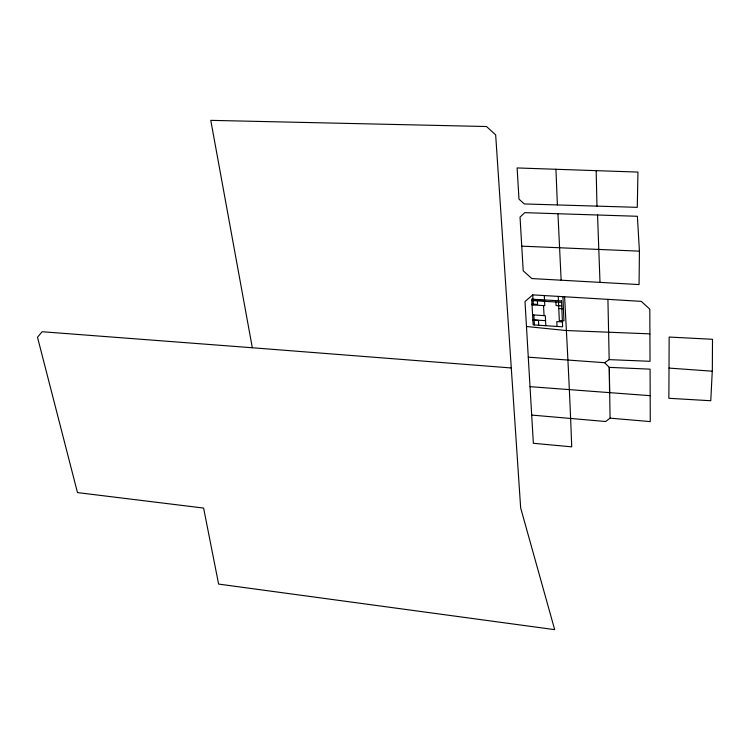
<?xml version="1.0" encoding="UTF-8"?>
<svg xmlns="http://www.w3.org/2000/svg" width="750" height="750" viewBox="0 0 750 750"><rect width="100%" height="100%" fill="white"/><g stroke="black" fill="none" stroke-linecap="round" stroke-linejoin="round"><path stroke-width="1.12" d="M669.019 368.091L669.15 337.05L712.5 339.291L712.341 369.609L710.775 400.744L668.869 398.287L669.019 368.091L712.256 371.184M639.422 251.156L639.066 284.569L531.825 278.559L523.2 270.806L520.041 217.069L524.784 212.662L637.378 216.281L639.422 251.156L521.737 246.159M528.281 357.178L604.612 362.7L609.178 359.625L650.034 361.312L649.809 309.159L641.231 301.35L532.725 294.872L525 301.528L533.353 443.287L571.706 446.841C569.934 396.769 567.272 346.781 564.6 296.766M604.612 362.7L609.291 367.369L650.072 369.15L650.269 421.594L610.069 418.163L605.644 421.509L531.694 415.069M649.922 333.853L566.016 330.525L526.481 326.512M555.928 169.275L517.125 167.944L518.981 199.134L524.316 203.944L637.284 207.338L637.959 172.078L555.928 169.275L557.391 204.928M533.006 299.925L544.547 300.628M531.778 300.544L561.581 302.353M531.984 304.078L537.581 304.425L537.394 300.881M561.731 305.906L556.069 305.559L555.909 302.006M532.022 304.884L544.8 305.672L544.284 295.556M558.787 308.541L563.428 308.831M532.584 314.878L545.306 315.694L545.812 325.622M534.122 319.922L545.559 320.672M532.875 320.044L538.444 320.409L538.697 325.238M562.425 321.966L556.809 321.6L557.025 326.456M530.025 386.663L650.166 395.681M252.328 347.756L42.15 331.734L37.5 337.238L77.484 492.591L203.606 508.059L218.616 584.081L554.681 629.644L520.659 507.928L495.666 134.897L486.525 126.525L210.778 120.356L252.328 347.756L511.284 367.969M532.725 294.872L533.288 304.959M533.841 314.953L534.394 324.872M543.534 305.587L544.05 315.609M561.141 280.191L557.953 213.731M558.244 296.391L559.322 320.569L563.944 320.869L562.913 296.663M600 282.375L597.553 214.997M596.166 170.644L596.972 206.128M607.922 299.353L609.178 359.625M609.553 392.85L609.3 367.387L610.069 418.163M561.516 300.956L531.703 299.156L533.147 324.872L562.641 326.822L561.516 300.956"/></g></svg>
